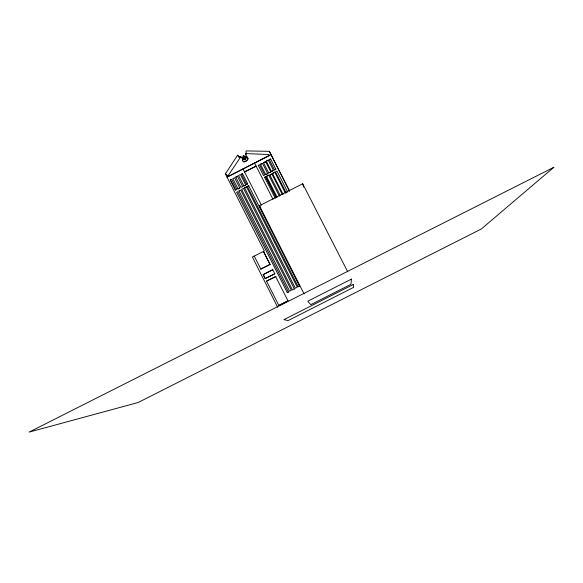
<?xml version="1.0" encoding="UTF-8"?>
<svg xmlns="http://www.w3.org/2000/svg" width="583" height="583" viewBox="0 0 583 583"><rect width="100%" height="100%" fill="white"/><g stroke="black" fill="none" stroke-linecap="round" stroke-linejoin="round"><path stroke-width="0.87" d="M244 155.887L243.206 155.355L243.563 156.674L244 155.887L245.837 157.621L247.79 158.117L247.95 159.013L247.221 160.347L245.567 161.629L243.796 161.87L242.637 160.587L242.754 159.399L243.351 158.671L245.246 159.939L243.672 158.438L245.057 159.48L244.853 159.174M270.002 264.405L260.79 269.098L270.053 264.449L263.436 251.39L264.31 250.945L225.402 173.821L237.558 155.246L239.875 157.053L240.633 156.594L242.63 158.284L242.637 160.587M243.126 157.388L243.009 156.71L243.876 158.744M243.038 161.353L243.738 161.79L245.516 161.549L247.95 159.013M243.104 157.352L243.009 156.71M227.115 177.181L240.262 157.585L239.832 156.987M246.427 155.158L245.428 153.591L246.164 153.147L246.019 150.91L269.346 151.325L289.54 190.94M244.576 157.468L242.63 158.284M245.13 157.199L246.296 156.521L247.491 157.446L246.121 156.251L245.472 153.657M227.071 177.123L271.022 154.626M226.525 175.17L225.402 173.821L228.609 176.336L269.28 155.515M244.466 171.817L256.148 166.119L244.612 172.021M266.271 161.178L268.275 160.15L266.271 161.178L271.503 171.453L272.837 170.768M243.883 185.955L238.542 175.439L240.415 174.565L245.705 185.022L243.883 185.955L245.705 185.022M258.269 165.317L259.464 164.712L264.682 174.98L263.494 175.585L258.313 165.39M260.477 164.26L262.525 163.393L260.477 164.26L265.753 174.608L267.721 173.603L262.445 163.255M263.487 162.679L265.666 161.746L263.487 162.679L268.785 173.085M269.302 159.676L270.636 158.999L275.89 169.318L274.564 169.996L269.302 159.676L270.687 159.101M235.751 177.094L237.456 176.219L235.751 177.094L240.961 187.42L242.703 186.596L237.419 176.168M241.435 174.149L242.55 173.661L241.435 174.149L246.631 184.381L247.702 183.834L242.506 173.603M230.358 179.899L231.677 179.273L236.815 189.446L235.496 190.073L230.358 179.899L235.517 190.102M274.513 169.893L275.839 169.216M247.658 183.776L246.631 184.381M268.712 172.954L270.818 171.876M239.766 188.018L237.973 188.877L239.766 188.018L234.555 177.735L232.799 178.631L238.01 188.921M269.484 172.728L270.891 172.007L265.593 161.6M275.249 198.307L264.573 177.29L265.739 176.831L276.007 197.032M266.497 176.299L268.763 175.235L266.497 176.299L277.165 197.28M265.739 176.831L264.573 177.29M272.494 173.457L274.775 172.211L272.494 173.457L283.134 194.358M286.231 192.944L275.475 171.839L276.998 171.103L287.74 192.179M244.605 187.879L246.514 186.903L244.605 187.879L295.341 288.213L297.279 287.237L246.478 186.851M247.374 186.414L248.737 185.817L247.374 186.414L298.146 286.712L299.473 286.042L248.686 185.744M269.842 175.009L271.889 174.033L269.842 175.009L280.161 195.29M238.95 190.947L240.721 190.094L291.347 290.305L289.569 291.187L238.979 190.984M287.281 292.6L236.611 192.222L237.777 191.669L288.432 292.017L287.266 292.593L288.432 292.017M304.086 293.912L259.442 205.741L302.686 183.762L347.73 271.816M270.053 264.449L263.494 251.433L252.388 257.016L277.661 307.256M263.195 274.593L272.757 269.732L263.195 274.593L265.207 278.594L274.819 273.762L272.757 269.732M265.207 278.594L274.819 273.762M266.526 281.13L275.73 276.561L266.526 281.13L278.842 305.463L287.973 300.835L275.642 276.495M298.11 286.69L299.473 286.042M294.379 288.971L292.44 289.933L241.632 189.38L243.563 188.455L294.357 288.957M246.055 157.971L246.631 157.891L246.405 157.541M245.428 153.591L268.756 154.48L269.317 155.581M278.842 305.463L287.973 300.835M243.534 156.638L245.363 158.576L243.322 157.06M244.816 159.822L243.351 158.671M228.609 176.336L228.354 175.76M243.016 168.961L261.417 205.209M237.558 155.246L239.088 157.49M240.633 156.594L241.624 158.066M243.519 158.08L243.315 157.774L245.108 157.155L244.299 156.484M259.442 205.741L260.805 207.934M254.603 163.116L272.997 199.299M265.753 174.608L267.721 173.603M271.503 171.453L273.507 170.425L268.275 160.15M289.496 191.137L269.346 151.325M274.775 172.211L285.481 193.228M271.86 173.982L282.187 194.256M268.719 175.155L279.432 196.209M265.673 176.729L276.357 197.746M247.323 157.177L248.008 158.459M254.239 256.075L260.841 269.135M263.246 274.622L265.258 278.623M302.686 183.762L303.583 187.158M351.447 279.089L350.959 284.307L310.768 304.647L307.773 301.2L351.447 279.089M553.85 167.285L481.354 228.973L138.135 402.518L29.15 432.09L553.85 167.285M353.196 284.54L283.899 319.659L288.097 320.57L353.619 287.368L353.196 284.54"/></g></svg>
